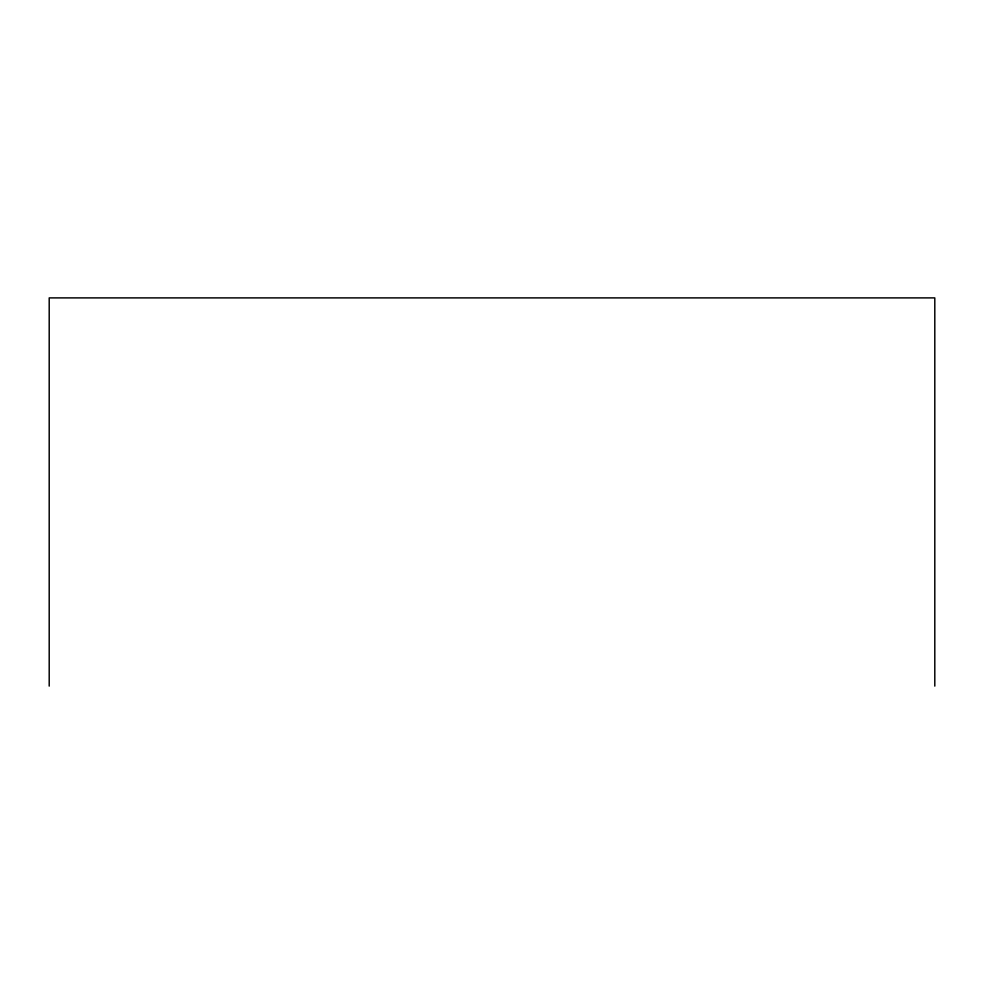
<?xml version="1.0" encoding="UTF-8"?>
<svg xmlns="http://www.w3.org/2000/svg" width="984" height="984" viewBox="0 0 984 984"><rect width="100%" height="100%" fill="white"/><g stroke="black" fill="none" stroke-linecap="round" stroke-linejoin="round"><path stroke-width="1.48" d="M934.8 686.106L934.8 297.894L49.2 297.894L49.2 686.106"/></g></svg>
